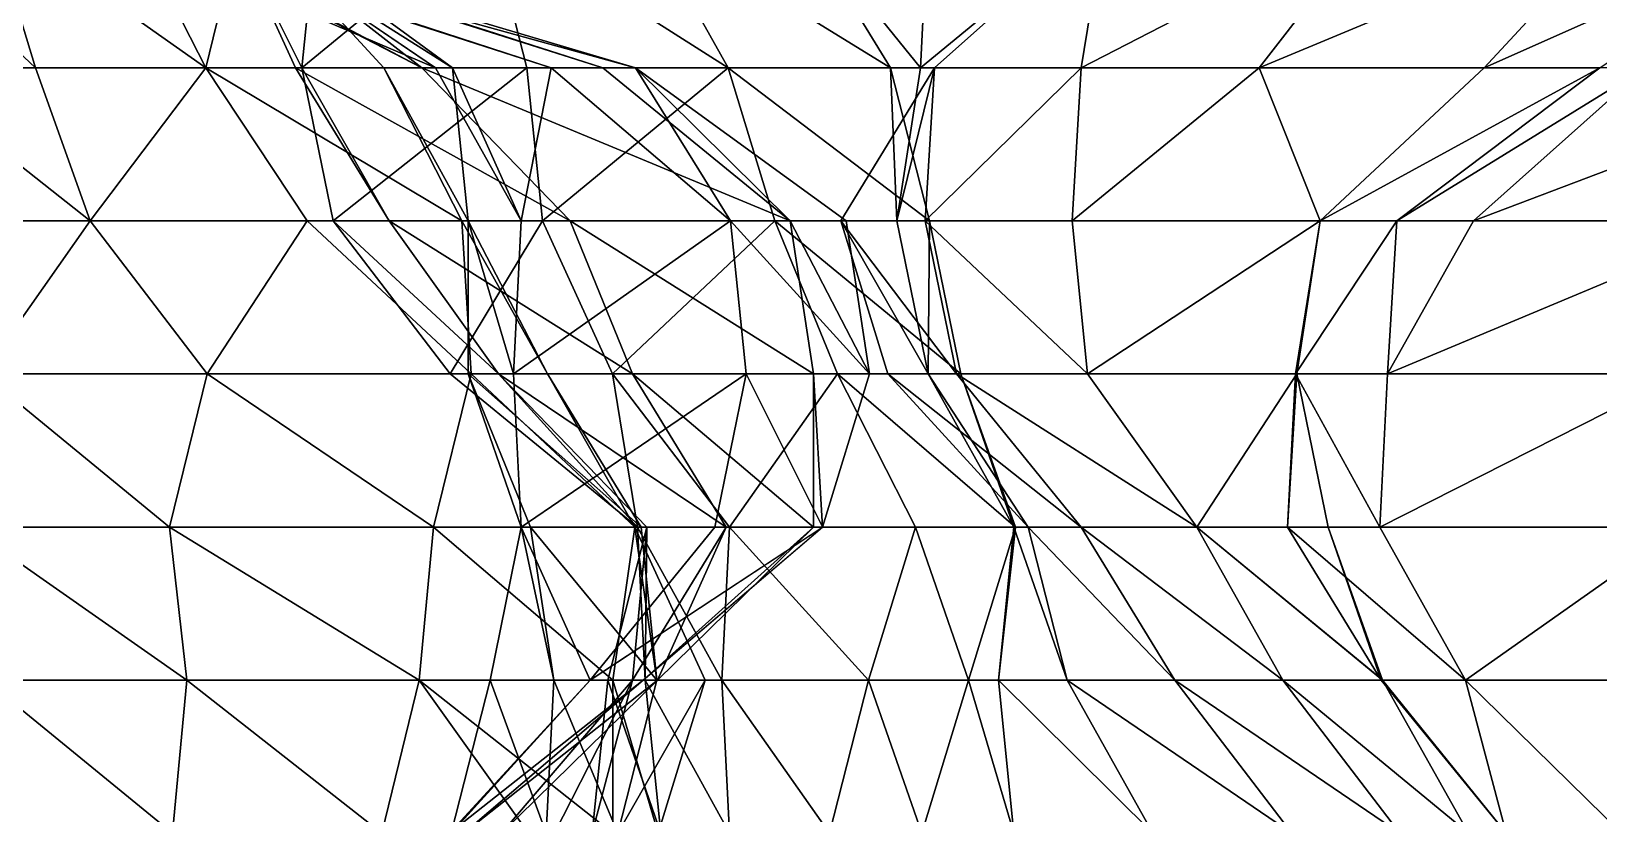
# Model space of a CAD drawing. Header units: metres. Extents: x -137 to 231, y -240 to 234.
# Drawn here: x 123.7 to 185.1, y 54.8 to 85.4 of the extents above; entities that cross this region are included whole.
import ezdxf

# ---------------------------------------------------------------- set-up
doc = ezdxf.new("R2010")
doc.units = ezdxf.units.M

msp = doc.modelspace()

# ---------------------------------------------------------------- linework, layer by layer
for points in [[(117.45973, 90, -511.8443), (123.821945, 84, -515.09924), (121.98799, 90, -516.1581), (121.98809, 90.0001, -516.15796)], [(117.45973, 90, -511.8443), (118.37669, 84, -511.31488), (123.821945, 84, -515.09924), (123.822044, 84.0001, -515.0991)], [(121.98799, 90, -516.1581), (130.48982, 84, -518.17773), (127.43324, 90, -519.9425), (127.43334, 90.0001, -519.9424)], [(121.98799, 90, -516.1581), (123.821945, 84, -515.09924), (130.48982, 84, -518.17773), (130.48993, 84.0001, -518.1776)], [(139.48982, 84, -533.76624), (125.42964, 90, -541.8839), (130.68236, 90, -531.923), (130.68246, 90.0001, -531.92285)], [(144.01808, 84, -538.08), (125.67873, 90, -548.6682), (125.42964, 90, -541.8839), (125.42974, 90.0001, -541.8838)], [(144.01808, 84, -538.08), (125.42964, 90, -541.8839), (139.48982, 84, -533.76624), (139.48993, 84.0001, -533.7661)], [(147.32375, 84, -543.09973), (127.15044, 90, -554.74677), (125.67873, 90, -548.6682), (125.678825, 90.0001, -548.6681)], [(147.32375, 84, -543.09973), (125.67873, 90, -548.6682), (144.01808, 84, -538.08), (144.01819, 84.0001, -538.0799)], [(146.04457, 84, -550.7665), (127.39955, 90, -561.5311), (127.15044, 90, -554.74677), (127.150536, 90.0001, -554.74664)], [(146.04457, 84, -550.7665), (127.15044, 90, -554.74677), (147.32375, 84, -543.09973), (147.32385, 84.0001, -543.0996)], [(138.9579, 84, -561.78613), (127.648636, 90, -568.31555), (127.39955, 90, -561.5311), (127.39965, 90.0001, -561.531)], [(138.9579, 84, -561.78613), (127.39955, 90, -561.5311), (146.04457, 84, -550.7665), (146.04468, 84.0001, -550.76636)], [(131.96153, 90, -524.2562), (127.43324, 90, -519.9425), (130.48982, 84, -518.17773), (130.48993, 84.0001, -518.1776)], [(131.25993, 90, -573.15875), (127.648636, 90, -568.31555), (138.9579, 84, -561.78613), (138.95801, 84.0001, -561.786)], [(131.96153, 90, -524.2562), (130.48982, 84, -518.17773), (137.46333, 84, -521.07983), (137.46344, 84.0001, -521.0797)], [(140.15767, 84, -526.4524), (130.68236, 90, -531.923), (131.96153, 90, -524.2562), (131.96164, 90.0001, -524.2561)], [(139.48982, 84, -533.76624), (130.68236, 90, -531.923), (140.15767, 84, -526.4524), (140.15778, 84.0001, -526.4523)], [(131.25993, 90, -573.15875), (134.25993, 84, -578.3549), (134.87123, 90, -578.00195), (134.87134, 90.0001, -578.00183)], [(131.25993, 90, -573.15875), (138.9579, 84, -561.78613), (134.01082, 84, -571.57056), (134.01093, 84.0001, -571.57043)], [(131.25993, 90, -573.15875), (134.01082, 84, -571.57056), (134.25993, 84, -578.3549), (134.26004, 84.0001, -578.3548)], [(140.15767, 84, -526.4524), (131.96153, 90, -524.2562), (137.46333, 84, -521.07983), (137.46344, 84.0001, -521.0797)], [(134.25993, 84, -578.3549), (143.0674, 84, -580.1981), (141.53911, 90, -581.08044), (141.53922, 90.0001, -581.0803)], [(134.25993, 84, -578.3549), (141.53911, 90, -581.08044), (134.87123, 90, -578.00195), (134.87134, 90.0001, -578.00183)], [(141.53911, 90, -581.08044), (150.9579, 84, -582.57074), (147.59569, 90, -584.51196), (147.5958, 90.0001, -584.51184)], [(141.53911, 90, -581.08044), (143.0674, 84, -580.1981), (150.9579, 84, -582.57074), (150.95801, 84.0001, -582.5706)], [(147.59569, 90, -584.51196), (157.32011, 84, -585.8257), (153.65224, 90, -587.94336), (153.65234, 90.0001, -587.94324)], [(147.59569, 90, -584.51196), (150.9579, 84, -582.57074), (157.32011, 84, -585.8257), (157.32022, 84.0001, -585.82556)], [(153.65224, 90, -587.94336), (158.48619, 84, -592.0807), (158.79182, 90, -591.90424), (158.79193, 90.0001, -591.9041)], [(153.65224, 90, -587.94336), (157.32011, 84, -585.8257), (158.48619, 84, -592.0807), (158.4863, 84.0001, -592.08057)], [(158.48619, 84, -592.0807), (159.04094, 84, -598.6886), (165.76537, 90, -594.8063), (165.76547, 90.0001, -594.80615)], [(158.48619, 84, -592.0807), (165.76537, 90, -594.8063), (158.79182, 90, -591.90424), (158.79193, 90.0001, -591.9041)], [(165.76537, 90, -594.8063), (159.04094, 84, -598.6886), (164.79182, 84, -602.2965), (164.79193, 84.0001, -602.2964)], [(165.76537, 90, -594.8063), (164.79182, 84, -602.2965), (176.40675, 90, -595.59064), (176.40686, 90.0001, -595.5905)], [(176.40675, 90, -595.59064), (164.79182, 84, -602.2965), (171.76537, 84, -605.19855), (171.76547, 84.0001, -605.1984)], [(176.40675, 90, -595.59064), (171.76537, 84, -605.19855), (186.13118, 90, -596.9044), (186.13129, 90.0001, -596.9043)], [(186.13118, 90, -596.9044), (171.76537, 84, -605.19855), (180.57283, 84, -607.04175), (180.57294, 84.0001, -607.0416)], [(186.13118, 90, -596.9044), (180.57283, 84, -607.04175), (194.02168, 90, -599.2771), (194.02179, 90.0001, -599.277)], [(194.02168, 90, -599.2771), (180.57283, 84, -607.04175), (185.10112, 84, -611.3556), (185.10123, 84.0001, -611.35547)], [(118.37669, 84, -511.31488), (125.96153, 78, -513.86395), (123.821945, 84, -515.09924), (123.822044, 84.0001, -515.0991)], [(118.37669, 84, -511.31488), (119.293655, 78, -510.78546), (125.96153, 78, -513.86395), (125.96163, 78.0001, -513.86383)], [(125.96153, 78, -513.86395), (130.48982, 84, -518.17773), (123.821945, 84, -515.09924), (123.822044, 84.0001, -515.0991)], [(125.96153, 78, -513.86395), (134.46333, 78, -515.88367), (130.48982, 84, -518.17773), (130.48993, 84.0001, -518.1776)], [(130.48982, 84, -518.17773), (140.51991, 78, -519.31506), (137.46333, 84, -521.07983), (137.46344, 84.0001, -521.0797)], [(130.48982, 84, -518.17773), (134.46333, 78, -515.88367), (140.51991, 78, -519.31506), (140.52002, 78.0001, -519.31494)], [(144.76537, 78, -558.4332), (137.67873, 78, -569.4529), (134.01082, 84, -571.57056), (134.01093, 84.0001, -571.57043)], [(144.76537, 78, -558.4332), (134.01082, 84, -571.57056), (138.9579, 84, -561.78613), (138.95801, 84.0001, -561.786)], [(137.67873, 78, -569.4529), (134.25993, 84, -578.3549), (134.01082, 84, -571.57056), (134.01093, 84.0001, -571.57043)], [(137.67873, 78, -569.4529), (135.48256, 78, -577.64905), (134.25993, 84, -578.3549), (134.26004, 84.0001, -578.3548)], [(135.48256, 78, -577.64905), (143.0674, 84, -580.1981), (134.25993, 84, -578.3549), (134.26004, 84.0001, -578.3548)], [(135.48256, 78, -577.64905), (143.67873, 78, -579.84515), (143.0674, 84, -580.1981), (143.0675, 84.0001, -580.198)], [(137.46333, 84, -521.07983), (140.769, 78, -526.0995), (140.15767, 84, -526.4524), (140.15778, 84.0001, -526.4523)], [(137.46333, 84, -521.07983), (140.51991, 78, -519.31506), (140.769, 78, -526.0995), (140.7691, 78.0001, -526.09937)], [(153.3803, 78, -546.5311), (144.76537, 78, -558.4332), (138.9579, 84, -561.78613), (138.95801, 84.0001, -561.786)], [(153.3803, 78, -546.5311), (138.9579, 84, -561.78613), (146.04457, 84, -550.7665), (146.04468, 84.0001, -550.76636)], [(140.15767, 84, -526.4524), (142.852, 78, -531.8251), (139.48982, 84, -533.76624), (139.48993, 84.0001, -533.7661)], [(144.01808, 84, -538.08), (139.48982, 84, -533.76624), (142.852, 78, -531.8251), (142.85211, 78.0001, -531.82495)], [(140.15767, 84, -526.4524), (140.769, 78, -526.0995), (142.852, 78, -531.8251), (142.85211, 78.0001, -531.82495)], [(144.01808, 84, -538.08), (142.852, 78, -531.8251), (151.04817, 78, -534.02124), (151.04828, 78.0001, -534.0211)], [(143.67873, 78, -579.84515), (150.9579, 84, -582.57074), (143.0674, 84, -580.1981), (143.0675, 84.0001, -580.198)], [(143.67873, 78, -579.84515), (152.79182, 78, -581.51196), (150.9579, 84, -582.57074), (150.95801, 84.0001, -582.5706)], [(147.32375, 84, -543.09973), (144.01808, 84, -538.08), (151.04817, 78, -534.02124), (151.04828, 78.0001, -534.0211)], [(153.3803, 78, -546.5311), (146.04457, 84, -550.7665), (147.32375, 84, -543.09973), (147.32385, 84.0001, -543.0996)], [(147.32375, 84, -543.09973), (151.04817, 78, -534.02124), (155.57646, 78, -538.335), (155.57657, 78.0001, -538.3349)], [(153.3803, 78, -546.5311), (147.32375, 84, -543.09973), (155.57646, 78, -538.335), (155.57657, 78.0001, -538.3349)], [(150.9579, 84, -582.57074), (158.8484, 78, -584.94336), (157.32011, 84, -585.8257), (157.32022, 84.0001, -585.82556)], [(150.9579, 84, -582.57074), (152.79182, 78, -581.51196), (158.8484, 78, -584.94336), (158.84851, 78.0001, -584.94324)], [(157.5692, 78, -592.6101), (155.37306, 78, -600.8063), (159.04094, 84, -598.6886), (159.04105, 84.0001, -598.6885)], [(159.04094, 84, -598.6886), (155.37306, 78, -600.8063), (158.67873, 78, -605.8259), (158.67883, 78.0001, -605.8258)], [(157.32011, 84, -585.8257), (157.5692, 78, -592.6101), (158.48619, 84, -592.0807), (158.4863, 84.0001, -592.08057)], [(157.32011, 84, -585.8257), (158.8484, 78, -584.94336), (157.5692, 78, -592.6101), (157.5693, 78.0001, -592.61)], [(157.5692, 78, -592.6101), (159.04094, 84, -598.6886), (158.48619, 84, -592.0807), (158.4863, 84.0001, -592.08057)], [(159.04094, 84, -598.6886), (158.67873, 78, -605.8259), (164.79182, 84, -602.2965), (164.79193, 84.0001, -602.2964)], [(164.79182, 84, -602.2965), (158.67873, 78, -605.8259), (164.42961, 78, -609.43384), (164.42972, 78.0001, -609.4337)], [(164.79182, 84, -602.2965), (164.42961, 78, -609.43384), (171.76537, 84, -605.19855), (171.76547, 84.0001, -605.1984)], [(171.76537, 84, -605.19855), (164.42961, 78, -609.43384), (174.15404, 78, -610.7477), (174.15414, 78.0001, -610.74756)], [(171.76537, 84, -605.19855), (174.15404, 78, -610.7477), (180.57283, 84, -607.04175), (180.57294, 84.0001, -607.0416)], [(174.15404, 78, -610.7477), (177.15404, 78, -615.94385), (185.10112, 84, -611.3556), (185.10123, 84.0001, -611.35547)], [(174.15404, 78, -610.7477), (185.10112, 84, -611.3556), (180.57283, 84, -607.04175), (180.57294, 84.0001, -607.0416)], [(177.15404, 78, -615.94385), (180.15404, 78, -621.13995), (186.8785, 84, -617.25757), (186.8786, 84.0001, -617.25745)], [(177.15404, 78, -615.94385), (186.8785, 84, -617.25757), (185.10112, 84, -611.3556), (185.10123, 84.0001, -611.35547)], [(180.15404, 78, -621.13995), (191.10112, 78, -621.7479), (195.9916, 84, -618.9243), (195.9917, 84.0001, -618.9242)], [(180.15404, 78, -621.13995), (195.9916, 84, -618.9243), (186.8785, 84, -617.25757), (186.8786, 84.0001, -617.25745)], [(121.73891, 72, -509.3737), (125.96153, 78, -513.86395), (119.293655, 78, -510.78546), (119.293755, 78.0001, -510.78537)], [(121.73891, 72, -509.3737), (130.54637, 72, -511.2169), (125.96153, 78, -513.86395), (125.96163, 78.0001, -513.86383)], [(130.54637, 72, -511.2169), (134.46333, 78, -515.88367), (125.96153, 78, -513.86395), (125.96163, 78.0001, -513.86383)], [(130.54637, 72, -511.2169), (140.88213, 72, -512.17773), (134.46333, 78, -515.88367), (134.46344, 78.0001, -515.88354)], [(140.51991, 78, -519.31506), (134.46333, 78, -515.88367), (140.88213, 72, -512.17773), (140.88223, 72.0001, -512.1776)], [(141.9579, 72, -566.9823), (140.0674, 72, -575.00195), (135.48256, 78, -577.64905), (135.48267, 78.0001, -577.6489)], [(141.9579, 72, -566.9823), (135.48256, 78, -577.64905), (137.67873, 78, -569.4529), (137.67883, 78.0001, -569.45276)], [(140.0674, 72, -575.00195), (143.67873, 78, -579.84515), (135.48256, 78, -577.64905), (135.48267, 78.0001, -577.6489)], [(147.21062, 72, -557.0214), (141.9579, 72, -566.9823), (137.67873, 78, -569.4529), (137.67883, 78.0001, -569.45276)], [(147.21062, 72, -557.0214), (137.67873, 78, -569.4529), (144.76537, 78, -558.4332), (144.76547, 78.0001, -558.4331)], [(140.0674, 72, -575.00195), (146.42961, 72, -578.25696), (143.67873, 78, -579.84515), (143.67883, 78.0001, -579.84503)], [(143.88213, 72, -517.3739), (140.769, 78, -526.0995), (140.51991, 78, -519.31506), (140.52002, 78.0001, -519.31494)], [(140.51991, 78, -519.31506), (140.88213, 72, -512.17773), (143.88213, 72, -517.3739), (143.88223, 72.0001, -517.3738)], [(143.88213, 72, -517.3739), (140.769, 72, -526.0995), (140.769, 78, -526.0995), (140.7691, 78.0001, -526.09937)], [(140.769, 78, -526.0995), (142.54637, 72, -532.0015), (142.852, 78, -531.8251), (142.85211, 78.0001, -531.82495)], [(140.769, 78, -526.0995), (140.769, 72, -526.0995), (142.54637, 72, -532.0015), (142.54648, 72.0001, -532.0014)], [(142.54637, 72, -532.0015), (151.6595, 72, -533.6683), (151.04817, 78, -534.02124), (151.04828, 78.0001, -534.0211)], [(142.54637, 72, -532.0015), (151.04817, 78, -534.02124), (142.852, 78, -531.8251), (142.85211, 78.0001, -531.82495)], [(146.42961, 72, -578.25696), (152.79182, 78, -581.51196), (143.67873, 78, -579.84515), (143.67883, 78.0001, -579.84503)], [(154.29726, 72, -546.0017), (147.21062, 72, -557.0214), (144.76537, 78, -558.4332), (144.76547, 78.0001, -558.4331)], [(154.29726, 72, -546.0017), (144.76537, 78, -558.4332), (153.3803, 78, -546.5311), (153.3804, 78.0001, -546.531)], [(146.42961, 72, -578.25696), (155.23708, 72, -580.10016), (152.79182, 78, -581.51196), (152.79193, 78.0001, -581.51184)], [(151.04817, 78, -534.02124), (156.49342, 72, -537.8056), (155.57646, 78, -538.335), (155.57657, 78.0001, -538.3349)], [(151.04817, 78, -534.02124), (151.6595, 72, -533.6683), (156.49342, 72, -537.8056), (156.49353, 72.0001, -537.8055)], [(152.79182, 78, -581.51196), (160.07103, 72, -584.2374), (158.8484, 78, -584.94336), (158.84851, 78.0001, -584.94324)], [(152.79182, 78, -581.51196), (155.23708, 72, -580.10016), (160.07103, 72, -584.2374), (160.07114, 72.0001, -584.2373)], [(156.49342, 72, -537.8056), (154.29726, 72, -546.0017), (153.3803, 78, -546.5311), (153.3804, 78.0001, -546.531)], [(156.49342, 72, -537.8056), (153.3803, 78, -546.5311), (155.57646, 78, -538.335), (155.57657, 78.0001, -538.3349)], [(158.79182, 72, -591.90424), (157.20699, 72, -599.74744), (155.37306, 78, -600.8063), (155.37317, 78.0001, -600.80615)], [(158.79182, 72, -591.90424), (155.37306, 78, -600.8063), (157.5692, 78, -592.6101), (157.5693, 78.0001, -592.61)], [(155.37306, 78, -600.8063), (159.90132, 72, -605.12006), (158.67873, 78, -605.8259), (158.67883, 78.0001, -605.8258)], [(155.37306, 78, -600.8063), (157.20699, 72, -599.74744), (159.90132, 72, -605.12006), (159.90143, 72.0001, -605.11993)], [(158.8484, 78, -584.94336), (158.79182, 72, -591.90424), (157.5692, 78, -592.6101), (157.5693, 78.0001, -592.61)], [(158.67873, 78, -605.8259), (165.04094, 72, -609.08093), (164.42961, 78, -609.43384), (164.42972, 78.0001, -609.4337)], [(158.67873, 78, -605.8259), (159.90132, 72, -605.12006), (165.04094, 72, -609.08093), (165.04105, 72.0001, -609.0808)], [(158.8484, 78, -584.94336), (160.07103, 72, -584.2374), (158.79182, 72, -591.90424), (158.79193, 72.0001, -591.9041)], [(165.04094, 72, -609.08093), (174.15404, 78, -610.7477), (164.42961, 78, -609.43384), (164.42972, 78.0001, -609.4337)], [(165.04094, 72, -609.08093), (173.23708, 72, -611.2771), (174.15404, 78, -610.7477), (174.15414, 78.0001, -610.74756)], [(174.15404, 78, -610.7477), (173.18053, 72, -618.2379), (177.15404, 78, -615.94385), (177.15414, 78.0001, -615.9437)], [(174.15404, 78, -610.7477), (173.23708, 72, -611.2771), (173.18053, 72, -618.2379), (173.18063, 72.0001, -618.2378)], [(177.15404, 78, -615.94385), (173.18053, 72, -618.2379), (176.79182, 72, -623.0812), (176.79193, 72.0001, -623.08105)], [(177.15404, 78, -615.94385), (176.79182, 72, -623.0812), (180.15404, 78, -621.13995), (180.15414, 78.0001, -621.13983)], [(176.79182, 72, -623.0812), (188.3502, 72, -623.3361), (191.10112, 78, -621.7479), (191.10123, 78.0001, -621.7478)], [(176.79182, 72, -623.0812), (191.10112, 78, -621.7479), (180.15404, 78, -621.13995), (180.15414, 78.0001, -621.13983)], [(121.73891, 72, -509.3737), (121.18416, 66, -502.76578), (129.07466, 66, -505.1384), (129.07477, 66.0001, -505.1383)], [(130.54637, 72, -511.2169), (121.73891, 72, -509.3737), (129.07466, 66, -505.1384), (129.07477, 66.0001, -505.1383)], [(130.54637, 72, -511.2169), (129.07466, 66, -505.1384), (139.41039, 66, -506.09924), (139.41049, 66.0001, -506.09915)], [(140.88213, 72, -512.17773), (130.54637, 72, -511.2169), (139.41039, 66, -506.09924), (139.41049, 66.0001, -506.09915)], [(140.88213, 72, -512.17773), (139.41039, 66, -506.09924), (147.30089, 66, -508.4719), (147.301, 66.0001, -508.4718)], [(147.40315, 66, -570.7667), (140.0674, 72, -575.00195), (141.9579, 72, -566.9823), (141.95801, 72.0001, -566.9822)], [(146.42961, 72, -578.25696), (140.0674, 72, -575.00195), (147.40315, 66, -570.7667), (147.40326, 66.0001, -570.7666)], [(147.55, 66, -515.2562), (143.21425, 66, -524.68774), (140.769, 72, -526.0995), (140.7691, 72.0001, -526.09937)], [(147.55, 66, -515.2562), (140.769, 72, -526.0995), (143.88213, 72, -517.3739), (143.88223, 72.0001, -517.3738)], [(140.769, 72, -526.0995), (142.852, 66, -531.8251), (142.54637, 72, -532.0015), (142.54648, 72.0001, -532.0014)], [(140.769, 72, -526.0995), (143.21425, 66, -524.68774), (142.852, 66, -531.8251), (142.85211, 66.0001, -531.82495)], [(143.88213, 72, -517.3739), (140.88213, 72, -512.17773), (147.30089, 66, -508.4719), (147.301, 66.0001, -508.4718)], [(150.8785, 66, -554.9038), (147.76537, 66, -563.62933), (141.9579, 72, -566.9823), (141.95801, 72.0001, -566.9822)], [(150.8785, 66, -554.9038), (141.9579, 72, -566.9823), (147.21062, 72, -557.0214), (147.21072, 72.0001, -557.0213)], [(147.40315, 66, -570.7667), (141.9579, 72, -566.9823), (147.76537, 66, -563.62933), (147.76547, 66.0001, -563.6292)], [(142.852, 66, -531.8251), (151.6595, 72, -533.6683), (142.54637, 72, -532.0015), (142.54648, 72.0001, -532.0014)], [(142.852, 66, -531.8251), (150.43687, 66, -534.37415), (151.6595, 72, -533.6683), (151.6596, 72.0001, -533.66815)], [(143.88213, 72, -517.3739), (147.30089, 66, -508.4719), (147.55, 66, -515.2562), (147.55011, 66.0001, -515.2561)], [(151.01445, 66, -575.60986), (155.23708, 72, -580.10016), (146.42961, 72, -578.25696), (146.42972, 72.0001, -578.25684)], [(146.42961, 72, -578.25696), (147.40315, 66, -570.7667), (151.01445, 66, -575.60986), (151.01456, 66.0001, -575.60974)], [(154.29726, 66, -546.0017), (150.8785, 66, -554.9038), (147.21062, 72, -557.0214), (147.21072, 72.0001, -557.0213)], [(154.29726, 66, -546.0017), (147.21062, 72, -557.0214), (154.29726, 72, -546.0017), (154.29736, 72.0001, -546.0016)], [(151.6595, 72, -533.6683), (150.43687, 66, -534.37415), (154.6595, 66, -538.86444), (154.6596, 66.0001, -538.8643)], [(151.01445, 66, -575.60986), (158.29362, 66, -578.33545), (155.23708, 72, -580.10016), (155.23718, 72.0001, -580.10004)], [(151.6595, 72, -533.6683), (154.6595, 66, -538.86444), (156.49342, 72, -537.8056), (156.49353, 72.0001, -537.8055)], [(154.6595, 66, -538.86444), (154.29726, 66, -546.0017), (154.29726, 72, -546.0017), (154.29736, 72.0001, -546.0016)], [(154.6595, 66, -538.86444), (154.29726, 72, -546.0017), (156.49342, 72, -537.8056), (156.49353, 72.0001, -537.8055)], [(155.23708, 72, -580.10016), (162.21062, 66, -583.0022), (160.07103, 72, -584.2374), (160.07114, 72.0001, -584.2373)], [(155.23708, 72, -580.10016), (158.29362, 66, -578.33545), (162.21062, 66, -583.0022), (162.21072, 66.0001, -583.0021)], [(162.70879, 66, -596.5709), (157.20699, 72, -599.74744), (158.79182, 72, -591.90424), (158.79193, 72.0001, -591.9041)], [(164.79182, 66, -602.2965), (159.90132, 72, -605.12006), (157.20699, 72, -599.74744), (157.20709, 72.0001, -599.7473)], [(164.79182, 66, -602.2965), (157.20699, 72, -599.74744), (162.70879, 66, -596.5709), (162.7089, 66.0001, -596.5708)], [(160.07103, 72, -584.2374), (162.15404, 66, -589.963), (158.79182, 72, -591.90424), (158.79193, 72.0001, -591.9041)], [(162.70879, 66, -596.5709), (158.79182, 72, -591.90424), (162.15404, 66, -589.963), (162.15414, 66.0001, -589.9629)], [(159.90132, 72, -605.12006), (169.32011, 66, -606.61035), (165.04094, 72, -609.08093), (165.04105, 72.0001, -609.0808)], [(159.90132, 72, -605.12006), (164.79182, 66, -602.2965), (169.32011, 66, -606.61035), (169.32022, 66.0001, -606.6102)], [(160.07103, 72, -584.2374), (162.21062, 66, -583.0022), (162.15404, 66, -589.963), (162.15414, 66.0001, -589.9629)], [(169.32011, 66, -606.61035), (173.23708, 72, -611.2771), (165.04094, 72, -609.08093), (165.04105, 72.0001, -609.0808)], [(169.32011, 66, -606.61035), (174.4597, 66, -610.57117), (173.23708, 72, -611.2771), (173.23718, 72.0001, -611.277)], [(173.23708, 72, -611.2771), (172.87486, 66, -618.4144), (173.18053, 72, -618.2379), (173.18063, 72.0001, -618.2378)], [(173.23708, 72, -611.2771), (174.4597, 66, -610.57117), (172.87486, 66, -618.4144), (172.87497, 66.0001, -618.4143)], [(173.18053, 72, -618.2379), (172.87486, 66, -618.4144), (176.48619, 66, -623.25757), (176.4863, 66.0001, -623.25745)], [(173.18053, 72, -618.2379), (176.48619, 66, -623.25757), (176.79182, 72, -623.0812), (176.79193, 72.0001, -623.08105)], [(176.48619, 66, -623.25757), (188.3502, 66, -623.3361), (188.3502, 72, -623.3361), (188.35031, 72.0001, -623.336)], [(176.48619, 66, -623.25757), (188.3502, 72, -623.3361), (176.79182, 72, -623.0812), (176.79193, 72.0001, -623.08105)], [(121.18416, 66, -502.76578), (121.852005, 60, -495.452), (129.74251, 60, -497.8246), (129.74261, 60.0001, -497.8245)], [(129.07466, 66, -505.1384), (121.18416, 66, -502.76578), (129.74251, 60, -497.8246), (129.74261, 60.0001, -497.8245)], [(129.07466, 66, -505.1384), (129.74251, 60, -497.8246), (138.85564, 60, -499.49136), (138.85574, 60.0001, -499.49127)], [(139.41039, 66, -506.09924), (129.07466, 66, -505.1384), (138.85564, 60, -499.49136), (138.85574, 60.0001, -499.49127)], [(139.41039, 66, -506.09924), (138.85564, 60, -499.49136), (146.44048, 60, -502.04044), (146.44058, 60.0001, -502.04034)], [(147.30089, 66, -508.4719), (139.41039, 66, -506.09924), (146.44048, 60, -502.04044), (146.44058, 60.0001, -502.04034)], [(144.13121, 60, -524.1583), (141.62941, 60, -532.53094), (142.852, 66, -531.8251), (142.85211, 66.0001, -531.82495)], [(142.852, 66, -531.8251), (141.62941, 60, -532.53094), (145.54637, 60, -537.19763), (145.54648, 60.0001, -537.1975)], [(144.13121, 60, -524.1583), (142.852, 66, -531.8251), (143.21425, 66, -524.68774), (143.21436, 66.0001, -524.6876)], [(142.852, 66, -531.8251), (145.54637, 60, -537.19763), (150.43687, 66, -534.37415), (150.43698, 66.0001, -534.374)], [(148.1613, 60, -514.9033), (144.13121, 60, -524.1583), (143.21425, 66, -524.68774), (143.21436, 66.0001, -524.6876)], [(148.1613, 60, -514.9033), (143.21425, 66, -524.68774), (147.55, 66, -515.2562), (147.55011, 66.0001, -515.2561)], [(145.54637, 60, -537.19763), (147.62941, 60, -542.9232), (154.6595, 66, -538.86444), (154.6596, 66.0001, -538.8643)], [(145.54637, 60, -537.19763), (154.6595, 66, -538.86444), (150.43687, 66, -534.37415), (150.43698, 66.0001, -534.374)], [(147.21062, 60, -557.0214), (146.23708, 60, -564.5117), (147.76537, 66, -563.62933), (147.76547, 66.0001, -563.6292)], [(147.76537, 66, -563.62933), (146.23708, 60, -564.5117), (147.70879, 60, -570.5902), (147.7089, 60.0001, -570.5901)], [(147.30089, 66, -508.4719), (146.44048, 60, -502.04044), (150.0518, 60, -506.88364), (150.05191, 60.0001, -506.88354)], [(148.18416, 60, -549.5311), (147.21062, 60, -557.0214), (150.8785, 66, -554.9038), (150.8786, 66.0001, -554.9037)], [(147.21062, 60, -557.0214), (147.76537, 66, -563.62933), (150.8785, 66, -554.9038), (150.8786, 66.0001, -554.9037)], [(147.30089, 66, -508.4719), (148.1613, 60, -514.9033), (147.55, 66, -515.2562), (147.55011, 66.0001, -515.2561)], [(147.30089, 66, -508.4719), (150.0518, 60, -506.88364), (148.1613, 60, -514.9033), (148.1614, 60.0001, -514.9032)], [(147.76537, 66, -563.62933), (147.70879, 60, -570.5902), (147.40315, 66, -570.7667), (147.40326, 66.0001, -570.7666)], [(147.40315, 66, -570.7667), (150.70879, 60, -575.7864), (151.01445, 66, -575.60986), (151.01456, 66.0001, -575.60974)], [(147.40315, 66, -570.7667), (147.70879, 60, -570.5902), (150.70879, 60, -575.7864), (150.7089, 60.0001, -575.78625)], [(147.62941, 60, -542.9232), (148.18416, 60, -549.5311), (154.29726, 66, -546.0017), (154.29736, 66.0001, -546.0016)], [(147.62941, 60, -542.9232), (154.29726, 66, -546.0017), (154.6595, 66, -538.86444), (154.6596, 66.0001, -538.8643)], [(148.18416, 60, -549.5311), (150.8785, 66, -554.9038), (154.29726, 66, -546.0017), (154.29736, 66.0001, -546.0016)], [(151.01445, 66, -575.60986), (150.70879, 60, -575.7864), (156.4597, 60, -579.3943), (156.45981, 60.0001, -579.39417)], [(151.01445, 66, -575.60986), (156.4597, 60, -579.3943), (158.29362, 66, -578.33545), (158.29373, 66.0001, -578.3353)], [(158.29362, 66, -578.33545), (156.4597, 60, -579.3943), (160.37666, 60, -584.06104), (160.37677, 60.0001, -584.0609)], [(158.29362, 66, -578.33545), (160.37666, 60, -584.06104), (162.21062, 66, -583.0022), (162.21072, 66.0001, -583.0021)], [(162.21062, 66, -583.0022), (160.37666, 60, -584.06104), (161.54274, 60, -590.316), (161.54285, 60.0001, -590.31586)], [(162.21062, 66, -583.0022), (161.54274, 60, -590.316), (162.15404, 66, -589.963), (162.15414, 66.0001, -589.9629)], [(162.15404, 66, -589.963), (161.54274, 60, -590.316), (164.23708, 60, -595.6886), (164.23718, 60.0001, -595.6885)], [(162.15404, 66, -589.963), (164.23708, 60, -595.6886), (162.70879, 66, -596.5709), (162.7089, 66.0001, -596.5708)], [(162.70879, 66, -596.5709), (168.4597, 60, -600.1789), (164.79182, 66, -602.2965), (164.79193, 66.0001, -602.2964)], [(162.70879, 66, -596.5709), (164.23708, 60, -595.6886), (168.4597, 60, -600.1789), (168.45981, 60.0001, -600.1788)], [(164.79182, 66, -602.2965), (172.68233, 60, -604.6691), (169.32011, 66, -606.61035), (169.32022, 66.0001, -606.6102)], [(164.79182, 66, -602.2965), (168.4597, 60, -600.1789), (172.68233, 60, -604.6691), (172.68243, 60.0001, -604.669)], [(169.32011, 66, -606.61035), (176.59929, 60, -609.33594), (174.4597, 66, -610.57117), (174.45981, 66.0001, -610.57104)], [(169.32011, 66, -606.61035), (172.68233, 60, -604.6691), (176.59929, 60, -609.33594), (176.5994, 60.0001, -609.3358)], [(174.4597, 66, -610.57117), (176.54274, 60, -616.29675), (172.87486, 66, -618.4144), (172.87497, 66.0001, -618.4143)], [(172.87486, 66, -618.4144), (179.8484, 60, -621.3164), (176.48619, 66, -623.25757), (176.4863, 66.0001, -623.25745)], [(172.87486, 66, -618.4144), (176.54274, 60, -616.29675), (179.8484, 60, -621.3164), (179.84851, 60.0001, -621.3163)], [(174.4597, 66, -610.57117), (176.59929, 60, -609.33594), (176.54274, 60, -616.29675), (176.54285, 60.0001, -616.29663)], [(179.8484, 60, -621.3164), (188.3502, 66, -623.3361), (176.48619, 66, -623.25757), (176.4863, 66.0001, -623.25745)], [(179.8484, 60, -621.3164), (190.79546, 60, -621.9243), (188.3502, 66, -623.3361), (188.35031, 66.0001, -623.336)], [(121.852005, 60, -495.452), (120.99162, 54, -489.02054), (129.18776, 54, -491.2167), (129.18787, 54.0001, -491.2166)], [(129.74251, 60, -497.8246), (121.852005, 60, -495.452), (129.18776, 54, -491.2167), (129.18787, 54.0001, -491.2166)], [(129.74251, 60, -497.8246), (129.18776, 54, -491.2167), (137.38393, 54, -493.41284), (137.38403, 54.0001, -493.41275)], [(138.85564, 60, -499.49136), (129.74251, 60, -497.8246), (137.38393, 54, -493.41284), (137.38403, 54.0001, -493.41275)], [(138.85564, 60, -499.49136), (137.38393, 54, -493.41284), (143.13484, 54, -497.02075), (143.13495, 54.0001, -497.02066)], [(138.85564, 60, -499.49136), (146.44048, 54, -502.04044), (146.44048, 60, -502.04044), (146.44058, 60.0001, -502.04034)], [(138.85564, 60, -499.49136), (143.13484, 54, -497.02075), (146.44048, 54, -502.04044), (146.44058, 54.0001, -502.04034)], [(140.10112, 54, -533.4133), (140.04457, 54, -540.37415), (145.54637, 60, -537.19763), (145.54648, 60.0001, -537.1975)], [(140.04457, 54, -540.37415), (140.59932, 54, -546.98206), (147.62941, 60, -542.9232), (147.62952, 60.0001, -542.9231)], [(140.04457, 54, -540.37415), (147.62941, 60, -542.9232), (145.54637, 60, -537.19763), (145.54648, 60.0001, -537.1975)], [(143.82555, 54, -524.3348), (140.10112, 54, -533.4133), (141.62941, 60, -532.53094), (141.62952, 60.0001, -532.5308)], [(140.10112, 54, -533.4133), (145.54637, 60, -537.19763), (141.62941, 60, -532.53094), (141.62952, 60.0001, -532.5308)], [(140.59932, 54, -546.98206), (142.07103, 54, -553.06055), (148.18416, 60, -549.5311), (148.18427, 60.0001, -549.531)], [(140.59932, 54, -546.98206), (148.18416, 60, -549.5311), (147.62941, 60, -542.9232), (147.62952, 60.0001, -542.9231)], [(143.82555, 54, -524.3348), (141.62941, 60, -532.53094), (144.13121, 60, -524.1583), (144.13132, 60.0001, -524.1582)], [(142.07103, 54, -553.06055), (144.15404, 54, -558.78613), (147.21062, 60, -557.0214), (147.21072, 60.0001, -557.0213)], [(142.07103, 54, -553.06055), (147.21062, 60, -557.0214), (148.18416, 60, -549.5311), (148.18427, 60.0001, -549.531)], [(146.63301, 54, -515.78564), (143.82555, 54, -524.3348), (144.13121, 60, -524.1583), (144.13132, 60.0001, -524.1582)], [(146.63301, 54, -515.78564), (144.13121, 60, -524.1583), (148.1613, 60, -514.9033), (148.1614, 60.0001, -514.9032)], [(147.21062, 60, -557.0214), (144.15404, 54, -558.78613), (145.62578, 54, -564.8646), (145.62589, 54.0001, -564.8645)], [(147.21062, 60, -557.0214), (145.62578, 54, -564.8646), (146.23708, 60, -564.5117), (146.23718, 60.0001, -564.5116)], [(146.23708, 60, -564.5117), (145.62578, 54, -564.8646), (148.32011, 54, -570.2373), (148.32022, 54.0001, -570.2372)], [(146.23708, 60, -564.5117), (148.32011, 54, -570.2373), (147.70879, 60, -570.5902), (147.7089, 60.0001, -570.5901)], [(146.44048, 60, -502.04044), (148.21785, 54, -507.94247), (150.0518, 60, -506.88364), (150.05191, 60.0001, -506.88354)], [(146.44048, 60, -502.04044), (146.44048, 54, -502.04044), (148.21785, 54, -507.94247), (148.21796, 54.0001, -507.94238)], [(150.0518, 60, -506.88364), (146.63301, 54, -515.78564), (148.1613, 60, -514.9033), (148.1614, 60.0001, -514.9032)], [(150.0518, 60, -506.88364), (148.21785, 54, -507.94247), (146.63301, 54, -515.78564), (146.63312, 54.0001, -515.7855)], [(147.70879, 60, -570.5902), (151.01445, 54, -575.60986), (150.70879, 60, -575.7864), (150.7089, 60.0001, -575.78625)], [(147.70879, 60, -570.5902), (148.32011, 54, -570.2373), (151.01445, 54, -575.60986), (151.01456, 54.0001, -575.60974)], [(150.70879, 60, -575.7864), (154.93141, 54, -580.2766), (156.4597, 60, -579.3943), (156.45981, 60.0001, -579.39417)], [(150.70879, 60, -575.7864), (151.01445, 54, -575.60986), (154.93141, 54, -580.2766), (154.93152, 54.0001, -580.2765)], [(156.4597, 60, -579.3943), (154.93141, 54, -580.2766), (158.54274, 54, -585.1198), (158.54285, 54.0001, -585.1197)], [(156.4597, 60, -579.3943), (158.54274, 54, -585.1198), (160.37666, 60, -584.06104), (160.37677, 60.0001, -584.0609)], [(160.37666, 60, -584.06104), (158.54274, 54, -585.1198), (162.15404, 54, -589.963), (162.15414, 54.0001, -589.9629)], [(160.37666, 60, -584.06104), (162.15404, 54, -589.963), (161.54274, 60, -590.316), (161.54285, 60.0001, -590.31586)], [(161.54274, 60, -590.316), (167.59929, 54, -593.74744), (164.23708, 60, -595.6886), (164.23718, 60.0001, -595.6885)], [(161.54274, 60, -590.316), (162.15404, 54, -589.963), (167.59929, 54, -593.74744), (167.5994, 54.0001, -593.7473)], [(164.23708, 60, -595.6886), (173.04454, 54, -597.53186), (168.4597, 60, -600.1789), (168.45981, 60.0001, -600.1788)], [(164.23708, 60, -595.6886), (167.59929, 54, -593.74744), (173.04454, 54, -597.53186), (173.04465, 54.0001, -597.53174)], [(168.4597, 60, -600.1789), (177.26717, 54, -602.0221), (172.68233, 60, -604.6691), (172.68243, 60.0001, -604.669)], [(168.4597, 60, -600.1789), (173.04454, 54, -597.53186), (177.26717, 54, -602.0221), (177.26727, 54.0001, -602.022)], [(172.68233, 60, -604.6691), (179.9615, 54, -607.3947), (176.59929, 60, -609.33594), (176.5994, 60.0001, -609.3358)], [(172.68233, 60, -604.6691), (177.26717, 54, -602.0221), (179.9615, 54, -607.3947), (179.96161, 54.0001, -607.3946)], [(176.59929, 60, -609.33594), (181.43324, 54, -613.47327), (176.54274, 60, -616.29675), (176.54285, 60.0001, -616.29663)], [(179.8484, 60, -621.3164), (176.54274, 60, -616.29675), (181.43324, 54, -613.47327), (181.43335, 54.0001, -613.47314)], [(176.59929, 60, -609.33594), (179.9615, 54, -607.3947), (181.43324, 54, -613.47327), (181.43335, 54.0001, -613.47314)], [(185.9615, 54, -617.787), (190.79546, 60, -621.9243), (179.8484, 60, -621.3164), (179.84851, 60.0001, -621.3163)], [(179.8484, 60, -621.3164), (181.43324, 54, -613.47327), (185.9615, 54, -617.787), (185.96161, 54.0001, -617.78687)]]:
    msp.add_3dface(points)

doc.saveas('drawing.dxf')
